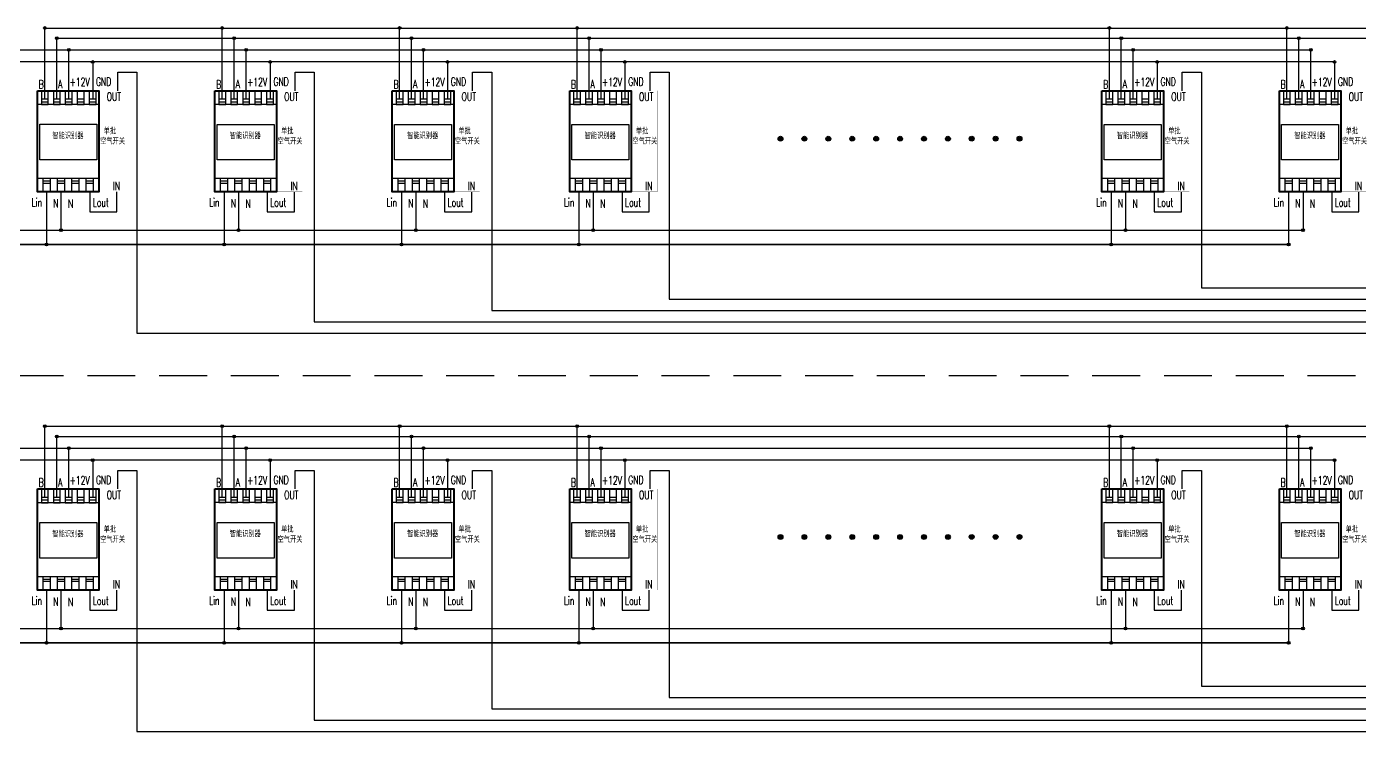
# Model space of a CAD drawing. Header units: millimetres. Extents: x -14098 to 347972, y -58509 to 133182.
# Drawn here: x 275519 to 303369, y 62366 to 77102 of the extents above; entities that cross this region are included whole.
import ezdxf
from ezdxf.enums import TextEntityAlignment as Align

# ---------------------------------------------------------------- set-up
doc = ezdxf.new("R2010")
doc.units = ezdxf.units.MM
doc.header["$LTSCALE"] = 1000
doc.linetypes.add('DASHED2', pattern=[0.375, 0.25, -0.125])
for name, color, linetype in [('5剖面线层', 1, 'Continuous'), ('6文字层', 3, 'Continuous'), ('RD', 1, 'Continuous')]:
    doc.layers.add(name, color=color, linetype=linetype)
doc.styles.add('PC_TEXTSTYLE', font='simplex.shx', dxfattribs={"width": 0.707, "bigfont": 'intecad.shx'})
doc.styles.add('Z', font='romans', dxfattribs={"width": 0.8, "bigfont": 'z'})

# ---------------------------------------------------------------- blocks, each defined once
blk = doc.blocks.new('A$C324759D8')
for p, q in [((276, 2276), (276, 2607)), ((526, 2276), (526, 2607))]:
    blk.add_line(p, q)
for points in [[(122, 2452), (1407, 2452), (1407, 2166), (122, 2166)], [(204, 2166), (348, 2166), (348, 2452), (204, 2452)], [(204, 2223), (348, 2223), (348, 2276), (204, 2276)], [(454, 2166), (598, 2166), (598, 2452), (454, 2452)], [(454, 2223), (598, 2223), (598, 2276), (454, 2276)], [(704, 2166), (848, 2166), (848, 2452), (704, 2452)], [(704, 2223), (848, 2223), (848, 2276), (704, 2276)], [(954, 2166), (1098, 2166), (1098, 2452), (954, 2452)], [(954, 2223), (1098, 2223), (1098, 2276), (954, 2276)], [(1204, 2166), (1348, 2166), (1348, 2452), (1204, 2452)], [(1204, 2223), (1348, 2223), (1348, 2276), (1204, 2276)], [(169, 1749), (1360, 1749), (1360, 1005), (169, 1005)], [(122, 624), (1407, 624), (1407, 338), (122, 338)], [(242, 624), (387, 624), (387, 338), (242, 338)], [(242, 567), (387, 567), (387, 514), (242, 514)], [(542, 624), (687, 624), (687, 338), (542, 338)], [(542, 567), (687, 567), (687, 514), (542, 514)], [(842, 624), (987, 624), (987, 338), (842, 338)], [(842, 567), (987, 567), (987, 514), (842, 514)], [(1142, 624), (1287, 624), (1287, 338), (1142, 338)], [(1142, 567), (1287, 567), (1287, 514), (1142, 514)]]:
    blk.add_lwpolyline(points, close=True)
at = {"lineweight": 40}
blk.add_lwpolyline([(122, 2452), (1407, 2452), (1407, 338), (122, 338)], close=True, dxfattribs=at)
at = {"layer": 'RD', "color": 0, "const_width": 1}
blk.add_lwpolyline([(1407, 2452), (1950, 2452), (1950, 338), (1407, 338), (1407, 2452)], dxfattribs=at)
at = {"layer": '6文字层', "color": 7, "style": 'PC_TEXTSTYLE', "width": 0.667}
for s, p in [('B', (148, 2499)), ('A', (555, 2504)), ('+12V', (795, 2546)), ('GND', (1345, 2554)), ('OUT', (1570, 2239)), ('IN', (1701, 372)), ('Lin', (0, 28)), ('N', (455, 7)), ('N', (761, 0)), ('Lout', (1278, 27))]:
    blk.add_text(s, height=175, dxfattribs=at).set_placement(p)
at = {"layer": '6文字层', "color": 7, "style": 'Z', "width": 0.8}
for s, p in [('单批', (1505, 1668)), ('智能识别器', (433, 1571)), ('空气开关', (1432, 1456))]:
    blk.add_text(s, height=125, dxfattribs=at).set_placement(p, align=Align.TOP_LEFT)

msp = doc.modelspace()

# ---------------------------------------------------------------- hatches: boundary and pattern name
at = {"layer": '5剖面线层'}
h = msp.add_hatch(color=5, dxfattribs=at)
h.paths.add_polyline_path([(275870, 77073), (275899, 77073), (275927, 77073, 1)])
h.paths.add_polyline_path([(275927, 77073), (275899, 77073), (275899, 77045, 0.414214)])
h.paths.add_polyline_path([(275899, 77073), (275870, 77073, 0.414214), (275899, 77045)])
h = msp.add_hatch(color=5, dxfattribs=at)
h.paths.add_polyline_path([(276120, 76860), (276149, 76860), (276177, 76860, 1)])
h.paths.add_polyline_path([(276177, 76860), (276149, 76860), (276149, 76831, 0.414214)])
h.paths.add_polyline_path([(276149, 76860), (276120, 76860, 0.414214), (276149, 76831)])
h = msp.add_hatch(color=5, dxfattribs=at)
h.paths.add_polyline_path([(279578, 77073), (279607, 77073), (279635, 77073, 1)])
h.paths.add_polyline_path([(279635, 77073), (279607, 77073), (279607, 77045, 0.414214)])
h.paths.add_polyline_path([(279607, 77073), (279578, 77073, 0.414214), (279607, 77045)])
h = msp.add_hatch(color=5, dxfattribs=at)
h.paths.add_polyline_path([(279828, 76860), (279857, 76860), (279885, 76860, 1)])
h.paths.add_polyline_path([(279885, 76860), (279857, 76860), (279857, 76831, 0.414214)])
h.paths.add_polyline_path([(279857, 76860), (279828, 76860, 0.414214), (279857, 76831)])
h = msp.add_hatch(color=5, dxfattribs=at)
h.paths.add_polyline_path([(283286, 77073), (283314, 77073), (283343, 77073, 1)])
h.paths.add_polyline_path([(283343, 77073), (283314, 77073), (283314, 77045, 0.414214)])
h.paths.add_polyline_path([(283314, 77073), (283286, 77073, 0.414214), (283314, 77045)])
h = msp.add_hatch(color=5, dxfattribs=at)
h.paths.add_polyline_path([(283536, 76860), (283564, 76860), (283593, 76860, 1)])
h.paths.add_polyline_path([(283593, 76860), (283564, 76860), (283564, 76831, 0.414214)])
h.paths.add_polyline_path([(283564, 76860), (283536, 76860, 0.414214), (283564, 76831)])
h = msp.add_hatch(color=5, dxfattribs=at)
h.paths.add_polyline_path([(286994, 77073), (287022, 77073), (287050, 77073, 1)])
h.paths.add_polyline_path([(287050, 77073), (287022, 77073), (287022, 77045, 0.414214)])
h.paths.add_polyline_path([(287022, 77073), (286994, 77073, 0.414214), (287022, 77045)])
h = msp.add_hatch(color=5, dxfattribs=at)
h.paths.add_polyline_path([(287244, 76860), (287272, 76860), (287300, 76860, 1)])
h.paths.add_polyline_path([(287300, 76860), (287272, 76860), (287272, 76831, 0.414214)])
h.paths.add_polyline_path([(287272, 76860), (287244, 76860, 0.414214), (287272, 76831)])
h = msp.add_hatch(color=5, dxfattribs=at)
h.paths.add_polyline_path([(298117, 77073), (298145, 77073), (298174, 77073, 1)])
h.paths.add_polyline_path([(298174, 77073), (298145, 77073), (298145, 77045, 0.414214)])
h.paths.add_polyline_path([(298145, 77073), (298117, 77073, 0.414214), (298145, 77045)])
h = msp.add_hatch(color=5, dxfattribs=at)
h.paths.add_polyline_path([(298367, 76860), (298395, 76860), (298424, 76860, 1)])
h.paths.add_polyline_path([(298424, 76860), (298395, 76860), (298395, 76831, 0.414214)])
h.paths.add_polyline_path([(298395, 76860), (298367, 76860, 0.414214), (298395, 76831)])
h = msp.add_hatch(color=5, dxfattribs=at)
h.paths.add_polyline_path([(301825, 77073), (301853, 77073), (301881, 77073, 1)])
h.paths.add_polyline_path([(301881, 77073), (301853, 77073), (301853, 77045, 0.414214)])
h.paths.add_polyline_path([(301853, 77073), (301825, 77073, 0.414214), (301853, 77045)])
h = msp.add_hatch(color=5, dxfattribs=at)
h.paths.add_polyline_path([(302075, 76860), (302103, 76860), (302131, 76860, 1)])
h.paths.add_polyline_path([(302131, 76860), (302103, 76860), (302103, 76831, 0.414214)])
h.paths.add_polyline_path([(302103, 76860), (302075, 76860, 0.414214), (302103, 76831)])
h = msp.add_hatch(color=4, dxfattribs=at)
h.paths.add_polyline_path([(276370, 76616), (276399, 76616), (276427, 76616, 1)])
h.paths.add_polyline_path([(276427, 76616), (276399, 76616), (276399, 76587, 0.414214)])
h.paths.add_polyline_path([(276399, 76616), (276370, 76616, 0.414214), (276399, 76587)])
h = msp.add_hatch(color=4, dxfattribs=at)
h.paths.add_polyline_path([(280078, 76616), (280107, 76616), (280135, 76616, 1)])
h.paths.add_polyline_path([(280135, 76616), (280107, 76616), (280107, 76587, 0.414214)])
h.paths.add_polyline_path([(280107, 76616), (280078, 76616, 0.414214), (280107, 76587)])
h = msp.add_hatch(color=4, dxfattribs=at)
h.paths.add_polyline_path([(283786, 76616), (283814, 76616), (283843, 76616, 1)])
h.paths.add_polyline_path([(283843, 76616), (283814, 76616), (283814, 76587, 0.414214)])
h.paths.add_polyline_path([(283814, 76616), (283786, 76616, 0.414214), (283814, 76587)])
h = msp.add_hatch(color=4, dxfattribs=at)
h.paths.add_polyline_path([(287494, 76616), (287522, 76616), (287550, 76616, 1)])
h.paths.add_polyline_path([(287550, 76616), (287522, 76616), (287522, 76587, 0.414214)])
h.paths.add_polyline_path([(287522, 76616), (287494, 76616, 0.414214), (287522, 76587)])
h = msp.add_hatch(color=4, dxfattribs=at)
h.paths.add_polyline_path([(298617, 76616), (298645, 76616), (298674, 76616, 1)])
h.paths.add_polyline_path([(298674, 76616), (298645, 76616), (298645, 76587, 0.414214)])
h.paths.add_polyline_path([(298645, 76616), (298617, 76616, 0.414214), (298645, 76587)])
h = msp.add_hatch(color=4, dxfattribs=at)
h.paths.add_polyline_path([(302325, 76616), (302353, 76616), (302381, 76616, 1)])
h.paths.add_polyline_path([(302381, 76616), (302353, 76616), (302353, 76587, 0.414214)])
h.paths.add_polyline_path([(302353, 76616), (302325, 76616, 0.414214), (302353, 76587)])
h = msp.add_hatch(color=6, dxfattribs=at)
h.paths.add_polyline_path([(276870, 76363), (276899, 76363), (276927, 76363, 1)])
h.paths.add_polyline_path([(276927, 76363), (276899, 76363), (276899, 76335, 0.414214)])
h.paths.add_polyline_path([(276899, 76363), (276870, 76363, 0.414214), (276899, 76335)])
h = msp.add_hatch(color=6, dxfattribs=at)
h.paths.add_polyline_path([(276870, 76363), (276899, 76363), (276927, 76363, 1)])
h.paths.add_polyline_path([(276927, 76363), (276899, 76363), (276899, 76335, 0.414214)])
h.paths.add_polyline_path([(276899, 76363), (276870, 76363, 0.414214), (276899, 76335)])
h = msp.add_hatch(color=6, dxfattribs=at)
h.paths.add_polyline_path([(280578, 76363), (280607, 76363), (280635, 76363, 1)])
h.paths.add_polyline_path([(280635, 76363), (280607, 76363), (280607, 76335, 0.414214)])
h.paths.add_polyline_path([(280607, 76363), (280578, 76363, 0.414214), (280607, 76335)])
h = msp.add_hatch(color=6, dxfattribs=at)
h.paths.add_polyline_path([(280578, 76363), (280607, 76363), (280635, 76363, 1)])
h.paths.add_polyline_path([(280635, 76363), (280607, 76363), (280607, 76335, 0.414214)])
h.paths.add_polyline_path([(280607, 76363), (280578, 76363, 0.414214), (280607, 76335)])
h = msp.add_hatch(color=6, dxfattribs=at)
h.paths.add_polyline_path([(284286, 76363), (284314, 76363), (284343, 76363, 1)])
h.paths.add_polyline_path([(284343, 76363), (284314, 76363), (284314, 76335, 0.414214)])
h.paths.add_polyline_path([(284314, 76363), (284286, 76363, 0.414214), (284314, 76335)])
h = msp.add_hatch(color=6, dxfattribs=at)
h.paths.add_polyline_path([(284286, 76363), (284314, 76363), (284343, 76363, 1)])
h.paths.add_polyline_path([(284343, 76363), (284314, 76363), (284314, 76335, 0.414214)])
h.paths.add_polyline_path([(284314, 76363), (284286, 76363, 0.414214), (284314, 76335)])
h = msp.add_hatch(color=6, dxfattribs=at)
h.paths.add_polyline_path([(287994, 76363), (288022, 76363), (288050, 76363, 1)])
h.paths.add_polyline_path([(288050, 76363), (288022, 76363), (288022, 76335, 0.414214)])
h.paths.add_polyline_path([(288022, 76363), (287994, 76363, 0.414214), (288022, 76335)])
h = msp.add_hatch(color=6, dxfattribs=at)
h.paths.add_polyline_path([(287994, 76363), (288022, 76363), (288050, 76363, 1)])
h.paths.add_polyline_path([(288050, 76363), (288022, 76363), (288022, 76335, 0.414214)])
h.paths.add_polyline_path([(288022, 76363), (287994, 76363, 0.414214), (288022, 76335)])
h = msp.add_hatch(color=6, dxfattribs=at)
h.paths.add_polyline_path([(299117, 76363), (299145, 76363), (299174, 76363, 1)])
h.paths.add_polyline_path([(299174, 76363), (299145, 76363), (299145, 76335, 0.414214)])
h.paths.add_polyline_path([(299145, 76363), (299117, 76363, 0.414214), (299145, 76335)])
h = msp.add_hatch(color=6, dxfattribs=at)
h.paths.add_polyline_path([(299117, 76363), (299145, 76363), (299174, 76363, 1)])
h.paths.add_polyline_path([(299174, 76363), (299145, 76363), (299145, 76335, 0.414214)])
h.paths.add_polyline_path([(299145, 76363), (299117, 76363, 0.414214), (299145, 76335)])
h = msp.add_hatch(color=6, dxfattribs=at)
h.paths.add_polyline_path([(302825, 76363), (302853, 76363), (302881, 76363, 1)])
h.paths.add_polyline_path([(302881, 76363), (302853, 76363), (302853, 76335, 0.414214)])
h.paths.add_polyline_path([(302853, 76363), (302825, 76363, 0.414214), (302853, 76335)])
h = msp.add_hatch(color=6, dxfattribs=at)
h.paths.add_polyline_path([(302825, 76363), (302853, 76363), (302881, 76363, 1)])
h.paths.add_polyline_path([(302881, 76363), (302853, 76363), (302853, 76335, 0.414214)])
h.paths.add_polyline_path([(302853, 76363), (302825, 76363, 0.414214), (302853, 76335)])
for points in [[(291322, 74758, 1), (291221, 74758, 1)], [(291822, 74758, 1), (291721, 74758, 1)], [(292322, 74758, 1), (292221, 74758, 1)], [(292822, 74758, 1), (292721, 74758, 1)], [(293322, 74758, 1), (293221, 74758, 1)], [(293822, 74758, 1), (293721, 74758, 1)], [(294322, 74758, 1), (294221, 74758, 1)], [(294822, 74758, 1), (294721, 74758, 1)], [(295318, 74759, 1), (295217, 74759, 1)], [(295818, 74759, 1), (295717, 74759, 1)], [(296318, 74759, 1), (296217, 74759, 1)], [(291322, 66430, 1), (291221, 66430, 1)], [(291822, 66430, 1), (291721, 66430, 1)], [(292322, 66430, 1), (292221, 66430, 1)], [(292822, 66430, 1), (292721, 66430, 1)], [(293322, 66430, 1), (293221, 66430, 1)], [(293822, 66430, 1), (293721, 66430, 1)], [(294322, 66430, 1), (294221, 66430, 1)], [(294822, 66430, 1), (294721, 66430, 1)], [(295318, 66432, 1), (295217, 66432, 1)], [(295818, 66432, 1), (295717, 66432, 1)], [(296318, 66432, 1), (296217, 66432, 1)]]:
    msp.add_hatch(color=4, dxfattribs=at).paths.add_polyline_path(points)
h = msp.add_hatch(color=4, dxfattribs=at)
h.paths.add_polyline_path([(276209, 72844), (276237, 72844), (276266, 72844, 1)])
h.paths.add_polyline_path([(276266, 72844), (276237, 72844), (276237, 72815, 0.414214)])
h.paths.add_polyline_path([(276237, 72844), (276209, 72844, 0.414214), (276237, 72815)])
h = msp.add_hatch(color=4, dxfattribs=at)
h.paths.add_polyline_path([(279917, 72844), (279945, 72844), (279974, 72844, 1)])
h.paths.add_polyline_path([(279974, 72844), (279945, 72844), (279945, 72815, 0.414214)])
h.paths.add_polyline_path([(279945, 72844), (279917, 72844, 0.414214), (279945, 72815)])
h = msp.add_hatch(color=4, dxfattribs=at)
h.paths.add_polyline_path([(283624, 72844), (283653, 72844), (283681, 72844, 1)])
h.paths.add_polyline_path([(283681, 72844), (283653, 72844), (283653, 72815, 0.414214)])
h.paths.add_polyline_path([(283653, 72844), (283624, 72844, 0.414214), (283653, 72815)])
h = msp.add_hatch(color=4, dxfattribs=at)
h.paths.add_polyline_path([(287332, 72844), (287361, 72844), (287389, 72844, 1)])
h.paths.add_polyline_path([(287389, 72844), (287361, 72844), (287361, 72815, 0.414214)])
h.paths.add_polyline_path([(287361, 72844), (287332, 72844, 0.414214), (287361, 72815)])
h = msp.add_hatch(color=4, dxfattribs=at)
h.paths.add_polyline_path([(298455, 72844), (298484, 72844), (298512, 72844, 1)])
h.paths.add_polyline_path([(298512, 72844), (298484, 72844), (298484, 72815, 0.414214)])
h.paths.add_polyline_path([(298484, 72844), (298455, 72844, 0.414214), (298484, 72815)])
h = msp.add_hatch(color=4, dxfattribs=at)
h.paths.add_polyline_path([(302163, 72844), (302192, 72844), (302220, 72844, 1)])
h.paths.add_polyline_path([(302220, 72844), (302192, 72844), (302192, 72815, 0.414214)])
h.paths.add_polyline_path([(302192, 72844), (302163, 72844, 0.414214), (302192, 72815)])
h = msp.add_hatch(color=1, dxfattribs=at)
h.paths.add_polyline_path([(275909, 72544), (275937, 72544), (275966, 72544, 1)])
h.paths.add_polyline_path([(275966, 72544), (275937, 72544), (275937, 72516, 0.414214)])
h.paths.add_polyline_path([(275937, 72544), (275909, 72544, 0.414214), (275937, 72516)])
h = msp.add_hatch(color=1, dxfattribs=at)
h.paths.add_polyline_path([(279617, 72544), (279645, 72544), (279674, 72544, 1)])
h.paths.add_polyline_path([(279674, 72544), (279645, 72544), (279645, 72516, 0.414214)])
h.paths.add_polyline_path([(279645, 72544), (279617, 72544, 0.414214), (279645, 72516)])
h = msp.add_hatch(color=1, dxfattribs=at)
h.paths.add_polyline_path([(283324, 72544), (283353, 72544), (283381, 72544, 1)])
h.paths.add_polyline_path([(283381, 72544), (283353, 72544), (283353, 72516, 0.414214)])
h.paths.add_polyline_path([(283353, 72544), (283324, 72544, 0.414214), (283353, 72516)])
h = msp.add_hatch(color=1, dxfattribs=at)
h.paths.add_polyline_path([(287032, 72544), (287061, 72544), (287089, 72544, 1)])
h.paths.add_polyline_path([(287089, 72544), (287061, 72544), (287061, 72516, 0.414214)])
h.paths.add_polyline_path([(287061, 72544), (287032, 72544, 0.414214), (287061, 72516)])
h = msp.add_hatch(color=1, dxfattribs=at)
h.paths.add_polyline_path([(298155, 72544), (298184, 72544), (298212, 72544, 1)])
h.paths.add_polyline_path([(298212, 72544), (298184, 72544), (298184, 72516, 0.414214)])
h.paths.add_polyline_path([(298184, 72544), (298155, 72544, 0.414214), (298184, 72516)])
h = msp.add_hatch(color=1, dxfattribs=at)
h.paths.add_polyline_path([(301863, 72544), (301892, 72544), (301920, 72544, 1)])
h.paths.add_polyline_path([(301920, 72544), (301892, 72544), (301892, 72516, 0.414214)])
h.paths.add_polyline_path([(301892, 72544), (301863, 72544, 0.414214), (301892, 72516)])
h = msp.add_hatch(color=5, dxfattribs=at)
h.paths.add_polyline_path([(275870, 68746), (275899, 68746), (275927, 68746, 1)])
h.paths.add_polyline_path([(275927, 68746), (275899, 68746), (275899, 68717, 0.414214)])
h.paths.add_polyline_path([(275899, 68746), (275870, 68746, 0.414214), (275899, 68717)])
h = msp.add_hatch(color=5, dxfattribs=at)
h.paths.add_polyline_path([(276120, 68532), (276149, 68532), (276177, 68532, 1)])
h.paths.add_polyline_path([(276177, 68532), (276149, 68532), (276149, 68503, 0.414214)])
h.paths.add_polyline_path([(276149, 68532), (276120, 68532, 0.414214), (276149, 68503)])
h = msp.add_hatch(color=5, dxfattribs=at)
h.paths.add_polyline_path([(279578, 68746), (279607, 68746), (279635, 68746, 1)])
h.paths.add_polyline_path([(279635, 68746), (279607, 68746), (279607, 68717, 0.414214)])
h.paths.add_polyline_path([(279607, 68746), (279578, 68746, 0.414214), (279607, 68717)])
h = msp.add_hatch(color=5, dxfattribs=at)
h.paths.add_polyline_path([(279828, 68532), (279857, 68532), (279885, 68532, 1)])
h.paths.add_polyline_path([(279885, 68532), (279857, 68532), (279857, 68503, 0.414214)])
h.paths.add_polyline_path([(279857, 68532), (279828, 68532, 0.414214), (279857, 68503)])
h = msp.add_hatch(color=5, dxfattribs=at)
h.paths.add_polyline_path([(283286, 68746), (283314, 68746), (283343, 68746, 1)])
h.paths.add_polyline_path([(283343, 68746), (283314, 68746), (283314, 68717, 0.414214)])
h.paths.add_polyline_path([(283314, 68746), (283286, 68746, 0.414214), (283314, 68717)])
h = msp.add_hatch(color=5, dxfattribs=at)
h.paths.add_polyline_path([(283536, 68532), (283564, 68532), (283593, 68532, 1)])
h.paths.add_polyline_path([(283593, 68532), (283564, 68532), (283564, 68503, 0.414214)])
h.paths.add_polyline_path([(283564, 68532), (283536, 68532, 0.414214), (283564, 68503)])
h = msp.add_hatch(color=5, dxfattribs=at)
h.paths.add_polyline_path([(286994, 68746), (287022, 68746), (287050, 68746, 1)])
h.paths.add_polyline_path([(287050, 68746), (287022, 68746), (287022, 68717, 0.414214)])
h.paths.add_polyline_path([(287022, 68746), (286994, 68746, 0.414214), (287022, 68717)])
h = msp.add_hatch(color=5, dxfattribs=at)
h.paths.add_polyline_path([(287244, 68532), (287272, 68532), (287300, 68532, 1)])
h.paths.add_polyline_path([(287300, 68532), (287272, 68532), (287272, 68503, 0.414214)])
h.paths.add_polyline_path([(287272, 68532), (287244, 68532, 0.414214), (287272, 68503)])
h = msp.add_hatch(color=5, dxfattribs=at)
h.paths.add_polyline_path([(298117, 68746), (298145, 68746), (298174, 68746, 1)])
h.paths.add_polyline_path([(298174, 68746), (298145, 68746), (298145, 68717, 0.414214)])
h.paths.add_polyline_path([(298145, 68746), (298117, 68746, 0.414214), (298145, 68717)])
h = msp.add_hatch(color=5, dxfattribs=at)
h.paths.add_polyline_path([(298367, 68532), (298395, 68532), (298424, 68532, 1)])
h.paths.add_polyline_path([(298424, 68532), (298395, 68532), (298395, 68503, 0.414214)])
h.paths.add_polyline_path([(298395, 68532), (298367, 68532, 0.414214), (298395, 68503)])
h = msp.add_hatch(color=5, dxfattribs=at)
h.paths.add_polyline_path([(301825, 68746), (301853, 68746), (301881, 68746, 1)])
h.paths.add_polyline_path([(301881, 68746), (301853, 68746), (301853, 68717, 0.414214)])
h.paths.add_polyline_path([(301853, 68746), (301825, 68746, 0.414214), (301853, 68717)])
h = msp.add_hatch(color=5, dxfattribs=at)
h.paths.add_polyline_path([(302075, 68532), (302103, 68532), (302131, 68532, 1)])
h.paths.add_polyline_path([(302131, 68532), (302103, 68532), (302103, 68503, 0.414214)])
h.paths.add_polyline_path([(302103, 68532), (302075, 68532, 0.414214), (302103, 68503)])
h = msp.add_hatch(color=4, dxfattribs=at)
h.paths.add_polyline_path([(276370, 68288), (276399, 68288), (276427, 68288, 1)])
h.paths.add_polyline_path([(276427, 68288), (276399, 68288), (276399, 68259, 0.414214)])
h.paths.add_polyline_path([(276399, 68288), (276370, 68288, 0.414214), (276399, 68259)])
h = msp.add_hatch(color=4, dxfattribs=at)
h.paths.add_polyline_path([(280078, 68288), (280107, 68288), (280135, 68288, 1)])
h.paths.add_polyline_path([(280135, 68288), (280107, 68288), (280107, 68259, 0.414214)])
h.paths.add_polyline_path([(280107, 68288), (280078, 68288, 0.414214), (280107, 68259)])
h = msp.add_hatch(color=4, dxfattribs=at)
h.paths.add_polyline_path([(283786, 68288), (283814, 68288), (283843, 68288, 1)])
h.paths.add_polyline_path([(283843, 68288), (283814, 68288), (283814, 68259, 0.414214)])
h.paths.add_polyline_path([(283814, 68288), (283786, 68288, 0.414214), (283814, 68259)])
h = msp.add_hatch(color=4, dxfattribs=at)
h.paths.add_polyline_path([(287494, 68288), (287522, 68288), (287550, 68288, 1)])
h.paths.add_polyline_path([(287550, 68288), (287522, 68288), (287522, 68259, 0.414214)])
h.paths.add_polyline_path([(287522, 68288), (287494, 68288, 0.414214), (287522, 68259)])
h = msp.add_hatch(color=4, dxfattribs=at)
h.paths.add_polyline_path([(298617, 68288), (298645, 68288), (298674, 68288, 1)])
h.paths.add_polyline_path([(298674, 68288), (298645, 68288), (298645, 68259, 0.414214)])
h.paths.add_polyline_path([(298645, 68288), (298617, 68288, 0.414214), (298645, 68259)])
h = msp.add_hatch(color=4, dxfattribs=at)
h.paths.add_polyline_path([(302325, 68288), (302353, 68288), (302381, 68288, 1)])
h.paths.add_polyline_path([(302381, 68288), (302353, 68288), (302353, 68259, 0.414214)])
h.paths.add_polyline_path([(302353, 68288), (302325, 68288, 0.414214), (302353, 68259)])
h = msp.add_hatch(color=6, dxfattribs=at)
h.paths.add_polyline_path([(276870, 68035), (276899, 68035), (276927, 68035, 1)])
h.paths.add_polyline_path([(276927, 68035), (276899, 68035), (276899, 68007, 0.414214)])
h.paths.add_polyline_path([(276899, 68035), (276870, 68035, 0.414214), (276899, 68007)])
h = msp.add_hatch(color=6, dxfattribs=at)
h.paths.add_polyline_path([(276870, 68035), (276899, 68035), (276927, 68035, 1)])
h.paths.add_polyline_path([(276927, 68035), (276899, 68035), (276899, 68007, 0.414214)])
h.paths.add_polyline_path([(276899, 68035), (276870, 68035, 0.414214), (276899, 68007)])
h = msp.add_hatch(color=6, dxfattribs=at)
h.paths.add_polyline_path([(280578, 68035), (280607, 68035), (280635, 68035, 1)])
h.paths.add_polyline_path([(280635, 68035), (280607, 68035), (280607, 68007, 0.414214)])
h.paths.add_polyline_path([(280607, 68035), (280578, 68035, 0.414214), (280607, 68007)])
h = msp.add_hatch(color=6, dxfattribs=at)
h.paths.add_polyline_path([(280578, 68035), (280607, 68035), (280635, 68035, 1)])
h.paths.add_polyline_path([(280635, 68035), (280607, 68035), (280607, 68007, 0.414214)])
h.paths.add_polyline_path([(280607, 68035), (280578, 68035, 0.414214), (280607, 68007)])
h = msp.add_hatch(color=6, dxfattribs=at)
h.paths.add_polyline_path([(284286, 68035), (284314, 68035), (284343, 68035, 1)])
h.paths.add_polyline_path([(284343, 68035), (284314, 68035), (284314, 68007, 0.414214)])
h.paths.add_polyline_path([(284314, 68035), (284286, 68035, 0.414214), (284314, 68007)])
h = msp.add_hatch(color=6, dxfattribs=at)
h.paths.add_polyline_path([(284286, 68035), (284314, 68035), (284343, 68035, 1)])
h.paths.add_polyline_path([(284343, 68035), (284314, 68035), (284314, 68007, 0.414214)])
h.paths.add_polyline_path([(284314, 68035), (284286, 68035, 0.414214), (284314, 68007)])
h = msp.add_hatch(color=6, dxfattribs=at)
h.paths.add_polyline_path([(287994, 68035), (288022, 68035), (288050, 68035, 1)])
h.paths.add_polyline_path([(288050, 68035), (288022, 68035), (288022, 68007, 0.414214)])
h.paths.add_polyline_path([(288022, 68035), (287994, 68035, 0.414214), (288022, 68007)])
h = msp.add_hatch(color=6, dxfattribs=at)
h.paths.add_polyline_path([(287994, 68035), (288022, 68035), (288050, 68035, 1)])
h.paths.add_polyline_path([(288050, 68035), (288022, 68035), (288022, 68007, 0.414214)])
h.paths.add_polyline_path([(288022, 68035), (287994, 68035, 0.414214), (288022, 68007)])
h = msp.add_hatch(color=6, dxfattribs=at)
h.paths.add_polyline_path([(299117, 68035), (299145, 68035), (299174, 68035, 1)])
h.paths.add_polyline_path([(299174, 68035), (299145, 68035), (299145, 68007, 0.414214)])
h.paths.add_polyline_path([(299145, 68035), (299117, 68035, 0.414214), (299145, 68007)])
h = msp.add_hatch(color=6, dxfattribs=at)
h.paths.add_polyline_path([(299117, 68035), (299145, 68035), (299174, 68035, 1)])
h.paths.add_polyline_path([(299174, 68035), (299145, 68035), (299145, 68007, 0.414214)])
h.paths.add_polyline_path([(299145, 68035), (299117, 68035, 0.414214), (299145, 68007)])
h = msp.add_hatch(color=6, dxfattribs=at)
h.paths.add_polyline_path([(302825, 68035), (302853, 68035), (302881, 68035, 1)])
h.paths.add_polyline_path([(302881, 68035), (302853, 68035), (302853, 68007, 0.414214)])
h.paths.add_polyline_path([(302853, 68035), (302825, 68035, 0.414214), (302853, 68007)])
h = msp.add_hatch(color=6, dxfattribs=at)
h.paths.add_polyline_path([(302825, 68035), (302853, 68035), (302881, 68035, 1)])
h.paths.add_polyline_path([(302881, 68035), (302853, 68035), (302853, 68007, 0.414214)])
h.paths.add_polyline_path([(302853, 68035), (302825, 68035, 0.414214), (302853, 68007)])
h = msp.add_hatch(color=4, dxfattribs=at)
h.paths.add_polyline_path([(276209, 64516), (276237, 64516), (276266, 64516, 1)])
h.paths.add_polyline_path([(276266, 64516), (276237, 64516), (276237, 64487, 0.414214)])
h.paths.add_polyline_path([(276237, 64516), (276209, 64516, 0.414214), (276237, 64487)])
h = msp.add_hatch(color=4, dxfattribs=at)
h.paths.add_polyline_path([(279917, 64516), (279945, 64516), (279974, 64516, 1)])
h.paths.add_polyline_path([(279974, 64516), (279945, 64516), (279945, 64487, 0.414214)])
h.paths.add_polyline_path([(279945, 64516), (279917, 64516, 0.414214), (279945, 64487)])
h = msp.add_hatch(color=4, dxfattribs=at)
h.paths.add_polyline_path([(283624, 64516), (283653, 64516), (283681, 64516, 1)])
h.paths.add_polyline_path([(283681, 64516), (283653, 64516), (283653, 64487, 0.414214)])
h.paths.add_polyline_path([(283653, 64516), (283624, 64516, 0.414214), (283653, 64487)])
h = msp.add_hatch(color=4, dxfattribs=at)
h.paths.add_polyline_path([(287332, 64516), (287361, 64516), (287389, 64516, 1)])
h.paths.add_polyline_path([(287389, 64516), (287361, 64516), (287361, 64487, 0.414214)])
h.paths.add_polyline_path([(287361, 64516), (287332, 64516, 0.414214), (287361, 64487)])
h = msp.add_hatch(color=4, dxfattribs=at)
h.paths.add_polyline_path([(298455, 64516), (298484, 64516), (298512, 64516, 1)])
h.paths.add_polyline_path([(298512, 64516), (298484, 64516), (298484, 64487, 0.414214)])
h.paths.add_polyline_path([(298484, 64516), (298455, 64516, 0.414214), (298484, 64487)])
h = msp.add_hatch(color=4, dxfattribs=at)
h.paths.add_polyline_path([(302163, 64516), (302192, 64516), (302220, 64516, 1)])
h.paths.add_polyline_path([(302220, 64516), (302192, 64516), (302192, 64487, 0.414214)])
h.paths.add_polyline_path([(302192, 64516), (302163, 64516, 0.414214), (302192, 64487)])
h = msp.add_hatch(color=1, dxfattribs=at)
h.paths.add_polyline_path([(275909, 64216), (275937, 64216), (275966, 64216, 1)])
h.paths.add_polyline_path([(275966, 64216), (275937, 64216), (275937, 64188, 0.414214)])
h.paths.add_polyline_path([(275937, 64216), (275909, 64216, 0.414214), (275937, 64188)])
h = msp.add_hatch(color=1, dxfattribs=at)
h.paths.add_polyline_path([(279617, 64216), (279645, 64216), (279674, 64216, 1)])
h.paths.add_polyline_path([(279674, 64216), (279645, 64216), (279645, 64188, 0.414214)])
h.paths.add_polyline_path([(279645, 64216), (279617, 64216, 0.414214), (279645, 64188)])
h = msp.add_hatch(color=1, dxfattribs=at)
h.paths.add_polyline_path([(283324, 64216), (283353, 64216), (283381, 64216, 1)])
h.paths.add_polyline_path([(283381, 64216), (283353, 64216), (283353, 64188, 0.414214)])
h.paths.add_polyline_path([(283353, 64216), (283324, 64216, 0.414214), (283353, 64188)])
h = msp.add_hatch(color=1, dxfattribs=at)
h.paths.add_polyline_path([(287032, 64216), (287061, 64216), (287089, 64216, 1)])
h.paths.add_polyline_path([(287089, 64216), (287061, 64216), (287061, 64188, 0.414214)])
h.paths.add_polyline_path([(287061, 64216), (287032, 64216, 0.414214), (287061, 64188)])
h = msp.add_hatch(color=1, dxfattribs=at)
h.paths.add_polyline_path([(298155, 64216), (298184, 64216), (298212, 64216, 1)])
h.paths.add_polyline_path([(298212, 64216), (298184, 64216), (298184, 64188, 0.414214)])
h.paths.add_polyline_path([(298184, 64216), (298155, 64216, 0.414214), (298184, 64188)])
h = msp.add_hatch(color=1, dxfattribs=at)
h.paths.add_polyline_path([(301863, 64216), (301892, 64216), (301920, 64216, 1)])
h.paths.add_polyline_path([(301920, 64216), (301892, 64216), (301892, 64188, 0.414214)])
h.paths.add_polyline_path([(301892, 64216), (301863, 64216, 0.414214), (301892, 64188)])

# ---------------------------------------------------------------- linework, layer by layer
at = {"color": 5}
for p, q in [((275899, 75918), (275899, 77073)), ((275899, 77073), (309163, 77073)), ((279607, 75918), (279607, 77073)), ((283314, 75918), (283314, 77073)), ((287022, 75918), (287022, 77073)), ((298145, 75918), (298145, 77073)), ((301853, 75918), (301853, 77073)), ((276149, 75918), (276149, 76860)), ((276149, 76860), (309163, 76860)), ((279857, 75918), (279857, 76860)), ((283564, 75918), (283564, 76860)), ((287272, 75918), (287272, 76860)), ((298395, 75918), (298395, 76860)), ((302103, 75918), (302103, 76860)), ((275899, 67590), (275899, 68746)), ((275899, 68746), (309163, 68746)), ((276149, 67590), (276149, 68532)), ((276149, 68532), (309163, 68532)), ((279607, 67590), (279607, 68746)), ((279857, 67590), (279857, 68532)), ((283314, 67590), (283314, 68746)), ((283564, 67590), (283564, 68532)), ((287022, 67590), (287022, 68746)), ((287272, 67590), (287272, 68532)), ((298145, 67590), (298145, 68746)), ((298395, 67590), (298395, 68532)), ((301853, 67590), (301853, 68746)), ((302103, 67590), (302103, 68532))]:
    msp.add_line(p, q, dxfattribs=at)
at = {"color": 4}
for p, q in [((273858, 76616), (302353, 76616)), ((276399, 75586), (276399, 76616)), ((280107, 75586), (280107, 76616)), ((283814, 75586), (283814, 76616)), ((287522, 75586), (287522, 76616)), ((298645, 75586), (298645, 76616)), ((302353, 75586), (302353, 76616)), ((276237, 73649), (276237, 72844)), ((279945, 73649), (279945, 72844)), ((283653, 73649), (283653, 72844)), ((287361, 73649), (287361, 72844)), ((298484, 73649), (298484, 72844)), ((302192, 73649), (302192, 72844)), ((256430, 72844), (302192, 72844)), ((273858, 68288), (302353, 68288)), ((276399, 67258), (276399, 68288)), ((280107, 67258), (280107, 68288)), ((283814, 67258), (283814, 68288)), ((287522, 67258), (287522, 68288)), ((298645, 67258), (298645, 68288)), ((302353, 67258), (302353, 68288)), ((276237, 65321), (276237, 64516)), ((279945, 65321), (279945, 64516)), ((283653, 65321), (283653, 64516)), ((287361, 65321), (287361, 64516)), ((298484, 65321), (298484, 64516)), ((302192, 65321), (302192, 64516)), ((256430, 64516), (302192, 64516))]:
    msp.add_line(p, q, dxfattribs=at)
at = {"color": 6}
for p, q in [((276899, 76363), (273358, 76363)), ((276899, 76363), (276899, 75586)), ((302853, 76363), (276899, 76363)), ((276899, 76363), (276899, 75586)), ((280607, 76363), (280607, 75586)), ((280607, 76363), (280607, 75586)), ((284314, 76363), (284314, 75586)), ((284314, 76363), (284314, 75586)), ((288022, 76363), (288022, 75586)), ((288022, 76363), (288022, 75586)), ((299145, 76363), (299145, 75586)), ((299145, 76363), (299145, 75586)), ((302853, 76363), (302853, 75586)), ((302853, 76363), (302853, 75586)), ((276899, 68035), (273358, 68035)), ((276899, 68035), (276899, 67258)), ((302853, 68035), (276899, 68035)), ((276899, 68035), (276899, 67258)), ((280607, 68035), (280607, 67258)), ((280607, 68035), (280607, 67258)), ((284314, 68035), (284314, 67258)), ((284314, 68035), (284314, 67258)), ((288022, 68035), (288022, 67258)), ((288022, 68035), (288022, 67258)), ((299145, 68035), (299145, 67258)), ((299145, 68035), (299145, 67258)), ((302853, 68035), (302853, 67258)), ((302853, 68035), (302853, 67258))]:
    msp.add_line(p, q, dxfattribs=at)
for p, q in [((275899, 75586), (275899, 75918)), ((276149, 75586), (276149, 75918)), ((275899, 67258), (275899, 67590)), ((276149, 67258), (276149, 67590))]:
    msp.add_line(p, q)
at = {"color": 1}
for p, q in [((275937, 73649), (275937, 72544)), ((279645, 73649), (279645, 72544)), ((283353, 73649), (283353, 72544)), ((287061, 73649), (287061, 72544)), ((298184, 73649), (298184, 72544)), ((301892, 73649), (301892, 72544)), ((275937, 65321), (275937, 64216)), ((279645, 65321), (279645, 64216)), ((283353, 65321), (283353, 64216)), ((287061, 65321), (287061, 64216)), ((298184, 65321), (298184, 64216)), ((301892, 65321), (301892, 64216))]:
    msp.add_line(p, q, dxfattribs=at)
at = {"color": 2}
for p, q in [((276837, 73649), (276837, 73228)), ((277407, 73228), (277407, 73649)), ((280545, 73649), (280545, 73228)), ((281115, 73228), (281115, 73649)), ((284253, 73649), (284253, 73228)), ((284822, 73228), (284822, 73649)), ((287961, 73649), (287961, 73228)), ((288530, 73228), (288530, 73649)), ((299084, 73649), (299084, 73228)), ((299653, 73228), (299653, 73649)), ((302792, 73649), (302792, 73228)), ((303361, 73228), (303361, 73649)), ((276837, 73228), (277407, 73228)), ((280545, 73228), (281115, 73228)), ((284253, 73228), (284822, 73228)), ((287961, 73228), (288530, 73228)), ((299084, 73228), (299653, 73228)), ((302792, 73228), (303361, 73228)), ((276837, 65321), (276837, 64900)), ((277407, 64900), (277407, 65321)), ((280545, 65321), (280545, 64900)), ((281115, 64900), (281115, 65321)), ((284253, 65321), (284253, 64900)), ((284822, 64900), (284822, 65321)), ((287961, 65321), (287961, 64900)), ((288530, 64900), (288530, 65321)), ((299084, 65321), (299084, 64900)), ((299653, 64900), (299653, 65321)), ((302792, 65321), (302792, 64900)), ((303361, 64900), (303361, 65321)), ((276837, 64900), (277407, 64900)), ((280545, 64900), (281115, 64900)), ((284253, 64900), (284822, 64900)), ((287961, 64900), (288530, 64900)), ((299084, 64900), (299653, 64900)), ((302792, 64900), (303361, 64900))]:
    msp.add_line(p, q, dxfattribs=at)
at = {"color": 1, "lineweight": 35}
for p, q in [((257800, 72544), (301892, 72544)), ((257800, 64216), (301892, 64216))]:
    msp.add_line(p, q, dxfattribs=at)
for points in [[(275745, 75762), (277030, 75762), (277030, 75476), (275745, 75476)], [(275827, 75476), (275971, 75476), (275971, 75762), (275827, 75762)], [(276077, 75476), (276221, 75476), (276221, 75762), (276077, 75762)], [(276327, 75476), (276471, 75476), (276471, 75762), (276327, 75762)], [(276577, 75476), (276721, 75476), (276721, 75762), (276577, 75762)], [(276827, 75476), (276971, 75476), (276971, 75762), (276827, 75762)], [(275827, 75533), (275971, 75533), (275971, 75586), (275827, 75586)], [(276077, 75533), (276221, 75533), (276221, 75586), (276077, 75586)], [(276327, 75533), (276471, 75533), (276471, 75586), (276327, 75586)], [(276577, 75533), (276721, 75533), (276721, 75586), (276577, 75586)], [(276827, 75533), (276971, 75533), (276971, 75586), (276827, 75586)], [(275792, 75060), (276983, 75060), (276983, 74315), (275792, 74315)], [(275745, 73934), (277030, 73934), (277030, 73649), (275745, 73649)], [(275865, 73934), (276010, 73934), (276010, 73649), (275865, 73649)], [(275865, 73877), (276010, 73877), (276010, 73825), (275865, 73825)], [(276165, 73934), (276310, 73934), (276310, 73649), (276165, 73649)], [(276165, 73877), (276310, 73877), (276310, 73825), (276165, 73825)], [(276465, 73934), (276610, 73934), (276610, 73649), (276465, 73649)], [(276465, 73877), (276610, 73877), (276610, 73825), (276465, 73825)], [(276765, 73934), (276910, 73934), (276910, 73649), (276765, 73649)], [(276765, 73877), (276910, 73877), (276910, 73825), (276765, 73825)], [(275745, 67434), (277030, 67434), (277030, 67148), (275745, 67148)], [(275827, 67148), (275971, 67148), (275971, 67434), (275827, 67434)], [(276077, 67148), (276221, 67148), (276221, 67434), (276077, 67434)], [(276327, 67148), (276471, 67148), (276471, 67434), (276327, 67434)], [(276577, 67148), (276721, 67148), (276721, 67434), (276577, 67434)], [(276827, 67148), (276971, 67148), (276971, 67434), (276827, 67434)], [(275827, 67205), (275971, 67205), (275971, 67258), (275827, 67258)], [(276077, 67205), (276221, 67205), (276221, 67258), (276077, 67258)], [(276327, 67205), (276471, 67205), (276471, 67258), (276327, 67258)], [(276577, 67205), (276721, 67205), (276721, 67258), (276577, 67258)], [(276827, 67205), (276971, 67205), (276971, 67258), (276827, 67258)], [(275792, 66732), (276983, 66732), (276983, 65987), (275792, 65987)], [(275745, 65606), (277030, 65606), (277030, 65321), (275745, 65321)], [(275865, 65606), (276010, 65606), (276010, 65321), (275865, 65321)], [(275865, 65549), (276010, 65549), (276010, 65497), (275865, 65497)], [(276165, 65606), (276310, 65606), (276310, 65321), (276165, 65321)], [(276165, 65549), (276310, 65549), (276310, 65497), (276165, 65497)], [(276465, 65606), (276610, 65606), (276610, 65321), (276465, 65321)], [(276465, 65549), (276610, 65549), (276610, 65497), (276465, 65497)], [(276765, 65606), (276910, 65606), (276910, 65321), (276765, 65321)], [(276765, 65549), (276910, 65549), (276910, 65497), (276765, 65497)]]:
    msp.add_lwpolyline(points, close=True)
at = {"lineweight": 40}
for points in [[(275745, 75762), (277030, 75762), (277030, 73649), (275745, 73649)], [(275745, 67434), (277030, 67434), (277030, 65321), (275745, 65321)]]:
    msp.add_lwpolyline(points, close=True, dxfattribs=at)
at = {"color": 5}
for centre in [(275899, 77073), (276149, 76860), (279607, 77073), (279857, 76860), (283314, 77073), (283564, 76860), (287022, 77073), (287272, 76860), (298145, 77073), (298395, 76860), (301853, 77073), (302103, 76860), (275899, 68746), (276149, 68532), (279607, 68746), (279857, 68532), (283314, 68746), (283564, 68532), (287022, 68746), (287272, 68532), (298145, 68746), (298395, 68532), (301853, 68746), (302103, 68532)]:
    msp.add_circle(centre, 28.4, dxfattribs=at)
at = {"color": 4}
for centre, radius in [((276399, 76616), 28.4), ((280107, 76616), 28.4), ((283814, 76616), 28.4), ((287522, 76616), 28.4), ((298645, 76616), 28.4), ((302353, 76616), 28.4), ((291272, 74758), 50.5), ((291772, 74758), 50.5), ((292272, 74758), 50.5), ((292772, 74758), 50.5), ((293272, 74758), 50.5), ((293772, 74758), 50.5), ((294272, 74758), 50.5), ((294772, 74758), 50.5), ((295268, 74759), 50.5), ((295768, 74759), 50.5), ((296268, 74759), 50.5), ((276237, 72844), 28.4), ((279945, 72844), 28.4), ((283653, 72844), 28.4), ((287361, 72844), 28.4), ((298484, 72844), 28.4), ((302192, 72844), 28.4), ((276399, 68288), 28.4), ((280107, 68288), 28.4), ((283814, 68288), 28.4), ((287522, 68288), 28.4), ((298645, 68288), 28.4), ((302353, 68288), 28.4), ((291272, 66430), 50.5), ((291772, 66430), 50.5), ((292272, 66430), 50.5), ((292772, 66430), 50.5), ((293272, 66430), 50.5), ((293772, 66430), 50.5), ((294272, 66430), 50.5), ((294772, 66430), 50.5), ((295268, 66432), 50.5), ((295768, 66432), 50.5), ((296268, 66432), 50.5), ((276237, 64516), 28.4), ((279945, 64516), 28.4), ((283653, 64516), 28.4), ((287361, 64516), 28.4), ((298484, 64516), 28.4), ((302192, 64516), 28.4)]:
    msp.add_circle(centre, radius, dxfattribs=at)
at = {"color": 6}
for centre in [(276899, 76363), (276899, 76363), (280607, 76363), (280607, 76363), (284314, 76363), (284314, 76363), (288022, 76363), (288022, 76363), (299145, 76363), (299145, 76363), (302853, 76363), (302853, 76363), (276899, 68035), (276899, 68035), (280607, 68035), (280607, 68035), (284314, 68035), (284314, 68035), (288022, 68035), (288022, 68035), (299145, 68035), (299145, 68035), (302853, 68035), (302853, 68035)]:
    msp.add_circle(centre, 28.4, dxfattribs=at)
at = {"color": 1}
for centre in [(275937, 72544), (279645, 72544), (283353, 72544), (287061, 72544), (298184, 72544), (301892, 72544), (275937, 64216), (279645, 64216), (283353, 64216), (287061, 64216), (298184, 64216), (301892, 64216)]:
    msp.add_circle(centre, 28.4, dxfattribs=at)
at = {"layer": 'RD', "color": 2}
for p, q in [((277423, 75762), (277423, 76149)), ((277423, 76149), (277823, 76149)), ((277823, 76149), (277823, 70694)), ((281131, 75762), (281131, 76149)), ((281131, 76149), (281530, 76149)), ((281530, 76149), (281530, 70930)), ((284839, 75762), (284839, 76149)), ((284839, 76149), (285238, 76149)), ((285238, 76149), (285238, 71166)), ((288547, 75762), (288547, 76149)), ((288547, 76149), (288946, 76149)), ((288946, 76149), (288946, 71402)), ((299670, 75762), (299670, 76149)), ((299670, 76149), (300069, 76149)), ((300069, 76149), (300069, 71638)), ((300069, 71638), (310557, 71638)), ((288946, 71402), (310557, 71402)), ((285238, 71166), (310557, 71166)), ((281530, 70930), (310557, 70930)), ((277823, 70694), (310557, 70694)), ((277423, 67434), (277423, 67821)), ((277423, 67821), (277823, 67821)), ((277823, 67821), (277823, 62366)), ((281131, 67434), (281131, 67821)), ((281131, 67821), (281530, 67821)), ((281530, 67821), (281530, 62602)), ((284839, 67434), (284839, 67821)), ((284839, 67821), (285238, 67821)), ((285238, 67821), (285238, 62838)), ((288547, 67434), (288547, 67821)), ((288547, 67821), (288946, 67821)), ((288946, 67821), (288946, 63074)), ((299670, 67434), (299670, 67821)), ((299670, 67821), (300069, 67821)), ((300069, 67821), (300069, 63310)), ((300069, 63310), (310557, 63310)), ((288946, 63074), (310557, 63074)), ((285238, 62838), (310557, 62838)), ((281530, 62602), (310557, 62602)), ((277823, 62366), (310557, 62366))]:
    msp.add_line(p, q, dxfattribs=at)
at = {"layer": 'RD', "color": 252, "linetype": 'DASHED2', "ltscale": 4}
msp.add_line((261789, 69808), (316321, 69808), dxfattribs=at)
at = {"layer": 'RD', "color": 0, "const_width": 1}
for points in [[(277030, 75762), (277573, 75762), (277573, 73649), (277030, 73649), (277030, 75762)], [(277030, 67434), (277573, 67434), (277573, 65321), (277030, 65321), (277030, 67434)]]:
    msp.add_lwpolyline(points, dxfattribs=at)

# ---------------------------------------------------------------- block references
at = {"layer": 'RD'}
for p in [(279331, 73310), (283038, 73310), (286746, 73310), (297869, 73310), (301577, 73310), (279331, 64983), (283038, 64983), (286746, 64983), (297869, 64983), (301577, 64983)]:
    msp.add_blockref('A$C324759D8', p, dxfattribs=at)

# ---------------------------------------------------------------- texts
at = {"layer": '6文字层', "color": 7, "style": 'PC_TEXTSTYLE', "width": 0.667}
for s, p in [('+12V', (276418, 75857)), ('GND', (276968, 75864)), ('B', (275771, 75810)), ('A', (276178, 75814)), ('OUT', (277193, 75550)), ('IN', (277324, 73682)), ('Lin', (275623, 73339)), ('N', (276077, 73318)), ('N', (276384, 73310)), ('Lout', (276901, 73337)), ('+12V', (276418, 67529)), ('GND', (276968, 67536)), ('B', (275771, 67482)), ('A', (276178, 67486)), ('OUT', (277193, 67222)), ('IN', (277324, 65354)), ('Lin', (275623, 65011)), ('Lout', (276901, 65009)), ('N', (276077, 64990)), ('N', (276384, 64983))]:
    msp.add_text(s, height=175, dxfattribs=at).set_placement(p)
at = {"layer": '6文字层', "color": 7, "style": 'Z', "width": 0.8}
for s, p in [('单批', (277128, 74978)), ('智能识别器', (276056, 74881)), ('空气开关', (277055, 74766)), ('智能识别器', (276056, 66553)), ('单批', (277128, 66650)), ('空气开关', (277055, 66438))]:
    msp.add_text(s, height=125, dxfattribs=at).set_placement(p, align=Align.TOP_LEFT)

doc.saveas('drawing.dxf')
